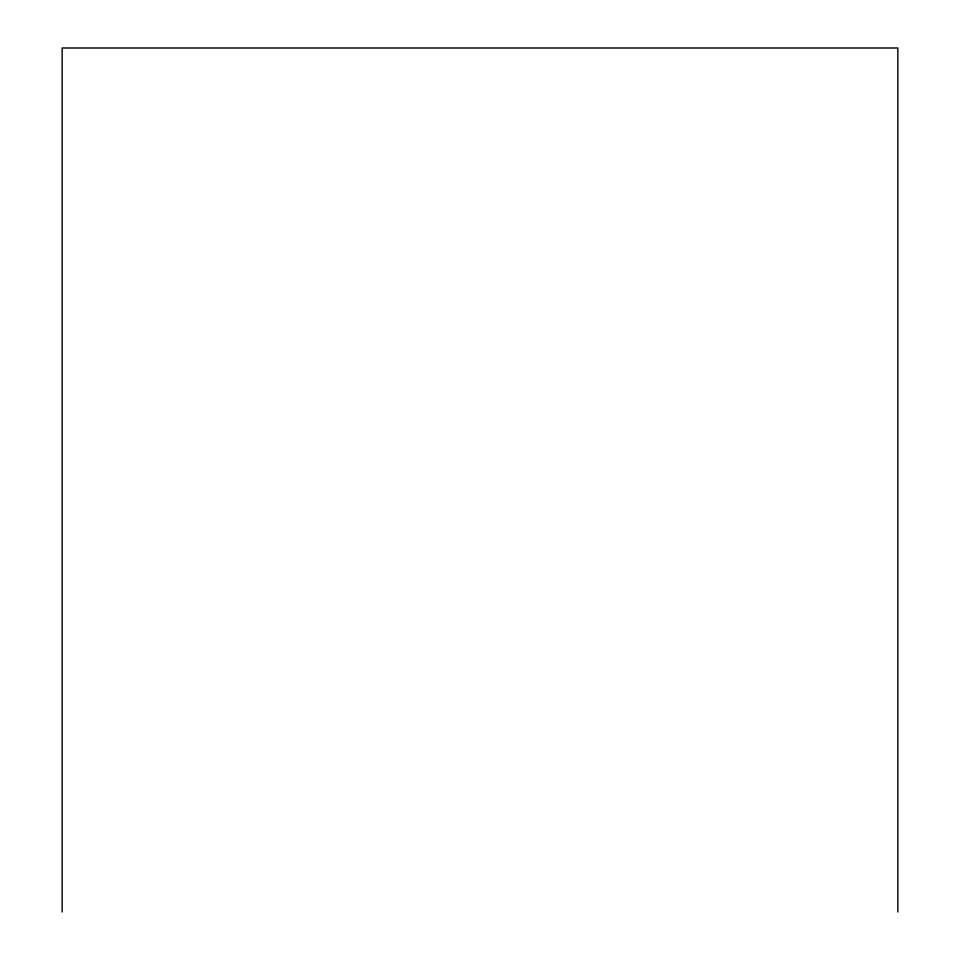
<?xml version="1.0" encoding="UTF-8"?>
<svg xmlns="http://www.w3.org/2000/svg" width="960" height="960" viewBox="0 0 960 960"><rect width="100%" height="100%" fill="white"/><g stroke="black" fill="none" stroke-linecap="round" stroke-linejoin="round"><path stroke-width="1.44" d="M897.84 912L897.84 48L62.16 48L62.16 912"/></g></svg>
